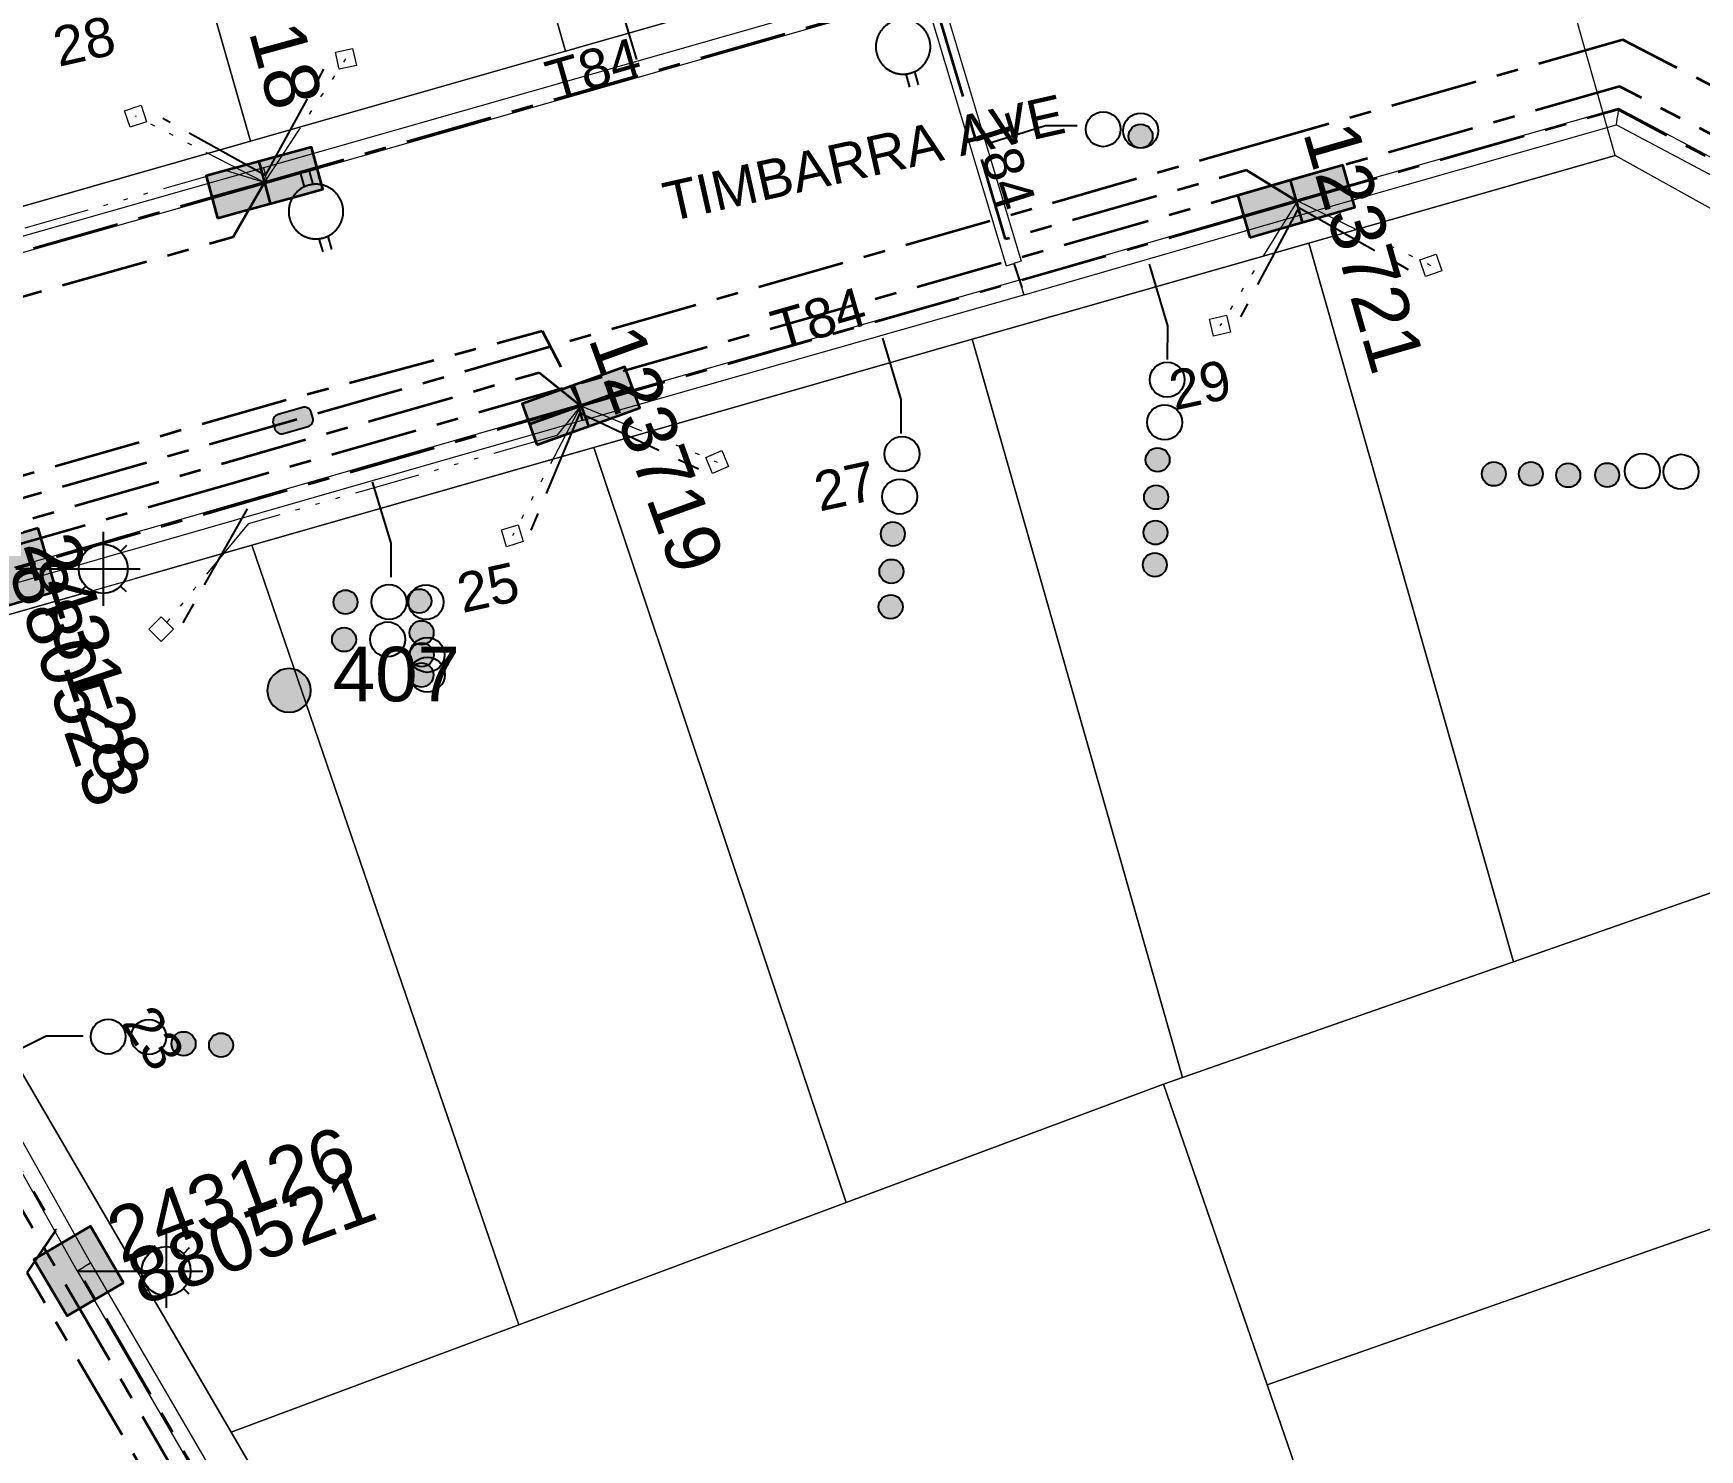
# Model space of a CAD drawing. Header units: metres. Extents: x 308278 to 310511, y 6271134 to 6272874.
# Drawn here: x 309272.9 to 309349.2, y 6272111.8 to 6272176.6 of the extents above; entities that cross this region are included whole.
import ezdxf
from ezdxf.enums import TextEntityAlignment as Align

# ---------------------------------------------------------------- set-up
doc = ezdxf.new("R2010")
doc.units = ezdxf.units.M
doc.set_wipeout_variables(frame=1)
for name, pattern in [('Cable Exist UG', [7, 4, -1, 1, -1]), ('DOT', [6.35, 0, -6.35]), ('PHANTOMX2', [6.6, 3, -0.75, 0.2, -0.75, 0.2, -0.75, 0.2, -0.75])]:
    doc.linetypes.add(name, pattern=pattern)
doc.layers.get('0').update_dxf_attribs({"color": 6})
for name, color, linetype, lineweight in [('_User Miscellaneous1', 30, 'Continuous', 13), ('_User_HV_Exist', 1, 'Continuous', 35), ('_User_LV_Exist', 5, 'Continuous', 35), ('_User_SL_Exist', 4, 'Continuous', 35), ('Cadastre Land Parcels_SP_EXT', 118, 'Continuous', 15), ('Cadastre Roads_SP_EXT', 218, 'Continuous', 15), ('Mains_HV_EXT', 13, 'Continuous', 25), ('Mains_LV_EXT', 163, 'Continuous', 25), ('Mains_LV_SL_EXT', 135, 'Continuous', 25), ('Services_SP_EXT', 42, 'PHANTOMX2', 20)]:
    doc.layers.add(name, color=color, linetype=linetype, lineweight=lineweight)
for name, color, linetype in [('Duct_SP_EXT', 30, 'Continuous'), ('Equip_HV_EXT', 7, 'Continuous'), ('Equip_LV_EXT', 7, 'Continuous'), ('Equip_SP_SL_EXT', 7, 'Continuous'), ('SupportsOH_SP_TR_HV_LV_SL_EXT', 7, 'Continuous'), ('SupportsUG_SP_LV_EXT', 7, 'Continuous'), ('SupportsUG_SP_LV_SL_EXT', 7, 'Continuous'), ('Trench_SP_EXT', 7, 'Continuous')]:
    doc.layers.add(name, color=color, linetype=linetype)
doc.styles.add('COLUMN_LABEL', font='arial.ttf', dxfattribs={"height": 2})
doc.styles.add('iecARIAL', font='arial.ttf', dxfattribs={"height": 2})
doc.styles.add('POLE_LABEL', font='arial.ttf', dxfattribs={"height": 2})
doc.styles.add('SL_LABEL', font='arial.ttf', dxfattribs={"height": 2})
doc.styles.get("Standard").update_dxf_attribs({"font": 'arial.ttf'})

# ---------------------------------------------------------------- blocks, each defined once
blk = doc.blocks.new('COLUMN_EXT')
blk.add_hatch(color=256).paths.add_polyline_path([(1.5, -1.5), (1.5, 1.5), (-1.5, 1.5), (-1.5, -1.5)])
blk.add_lwpolyline([(1.5, 1.5), (-1.5, 1.5), (-1.5, -1.5), (1.5, -1.5)], close=True)
at = {"flags": 1}
blk.add_attdef('Z', (-1.813, 2.351), '', height=0.2, rotation=180, dxfattribs=at)
at = {"flags": 9}
for tag, p in [('STREETNAME', (-1.813, 1.6)), ('SUBURB', (-1.813, 1.8)), ('NOTES', (-1.813, 2)), ('LOCATION', (-1.813, 1.4)), ('LEGEND', (-1.813, 1.2)), ('USAGE', (-1.813, 1)), ('STATE', (-1.813, 0.8)), ('COLUMN_TYPE', (-1.813, 0.4)), ('OWNED_BY', (-1.813, 0.6))]:
    blk.add_attdef(tag, text='', height=0.2, rotation=180, dxfattribs=at).set_placement(p, align=Align.MIDDLE_LEFT)
for tag, style, p in [('STRUCTURE_PLANT_NUMBER', 'POLE_LABEL', (-1.813, -0.031)), ('STREET_CODE', 'COLUMN_LABEL', (-1.813, 0.2))]:
    blk.add_attdef(tag, text='', height=0.2, rotation=180, dxfattribs=dict(at, style=style)).set_placement(p, align=Align.MIDDLE_LEFT)
at = {"style": 'COLUMN_LABEL', "width": 0.9, "flags": 8}
blk.add_attdef('ASSET_NUM', text='', height=2, rotation=270, dxfattribs=at).set_placement((2, -4), align=Align.MIDDLE_LEFT)
blk = doc.blocks.new('PILLAR_EXT')
blk.add_hatch(color=256).paths.add_polyline_path([(-2.5, 1), (-2.5, -1), (2.5, -1), (2.5, 1)])
for p, q in [((0, 1), (0, -1)), ((-2.5, 0), (2.5, 0))]:
    blk.add_line(p, q)
at = {"ltscale": 10}
blk.add_line((2.5, 0), (-2.5, 0), dxfattribs=at)
blk.add_lwpolyline([(-2.5, -1), (-1.25, -1), (1.25, -1), (2.5, -1), (2.5, 1), (-2.5, 1)], close=True)
at = {"width": 0.9, "flags": 8}
blk.add_attdef('ASSET_NUM', text='', height=2, rotation=90, dxfattribs=at).set_placement((-2, 4), align=Align.MIDDLE_LEFT)
for tag, p, flags in [('OWNED_BY', (0, -0.2), 9), ('STATE', (0, -0.4), 9), ('SUPPORT_TYPE', (0, -0.6), 9), ('USAGE', (0, -0.8), 9), ('LEGEND', (0, -1), 9), ('LOCATION', (0, -1.2), 9), ('NOTES', (0, -1.4), 9), ('PARENT', (0, -1.6), 9), ('STREETNAME', (0, -1.8), 9), ('SUBURB', (0, -2), 1)]:
    blk.add_attdef(tag, p, '', height=0.2, dxfattribs=dict(flags=flags))
blk = doc.blocks.new('DUCT_EXT')
blk.add_circle((0, 0.8), 0.8)
at = {"flags": 1}
blk.add_attdef('Z', (0, 0), '', height=0.2, dxfattribs=at)
at = {"flags": 9}
for tag, p in [('DUCT_CODE', (0, 0)), ('XSECT_TYPE', (0, -0.2)), ('STATE', (0, -0.6)), ('FB_REFERENCE', (0, -0.4)), ('NOTES', (0, -0.8))]:
    blk.add_attdef(tag, text='', height=0.2, dxfattribs=at).set_placement(p, align=Align.MIDDLE_LEFT)
blk = doc.blocks.new('*U479')
at = {"transparency": 33554687, "flags": 9}
for tag, p in [('LRATECODE', (-7.4, 0)), ('LOUTREACHVOCAB', (-7.2, 0)), ('LOUTREACH', (-7, 0)), ('LANTNUMBER', (-6.6, 0)), ('LNEW', (-6.4, 0)), ('LMASTVOCAB', (-6.2, 0)), ('LMAST', (-6, 0)), ('LLAMPVOCAB', (-5.8, 0)), ('LLAMP', (-5.6, 0)), ('LEXIST', (-5.4, 0)), ('LCHARGE3PERCENT', (-5.2, 0)), ('LCHARGE3', (-5, 0)), ('LCHARGE2PERCENT', (-4.8, 0)), ('LCHARGE2', (-4.6, 0)), ('LCHARGE1PERCENT', (-4.4, 0)), ('LCHARGE1', (-4.2, 0)), ('LCATEGORY', (-4, 0)), ('LBRACKETVOCAB', (-3.8, 0)), ('LBRACKET', (-3.6, 0)), ('LKINGHEIGHT', (-3.4, 0)), ('CREPLACE', (-3.2, 0)), ('CREMOVE', (-3, 0)), ('CNUMBER', (-2.8, 0)), ('CNEW', (-2.6, 0)), ('CEXIST', (-2.4, 0)), ('USAGE', (-2.2, 0)), ('STATE', (-2, 0)), ('OWNED_BY', (-1.8, 0)), ('ORIENTATION', (-1.6, 0)), ('OPERATING_VOLTAGE', (-1.4, 0)), ('NO_PHASES', (-1.2, 0)), ('LANTERN_TYPE', (-1, 0)), ('LANTERN_PURPOSE', (-0.8, 0)), ('CONTROL_TYPE', (-0.6, 0)), ('CONSTRUCTED_VOLTAGE', (-0.4, 0))]:
    blk.add_attdef(tag, text='', height=0.001, rotation=270, dxfattribs=at).set_placement(p, align=Align.MIDDLE_LEFT)
at = {"transparency": 33554687, "style": 'SL_LABEL', "flags": 9}
blk.add_attdef('STREET_CODE', text='', height=0.001, rotation=270, dxfattribs=at).set_placement((0.001, 0), align=Align.MIDDLE_LEFT)
at = {"transparency": 33554687, "flags": 1}
blk.add_attdef('Z', (0, 0), '', height=0.001, rotation=270, dxfattribs=at)
at = {"transparency": 33554687, "width": 0.9}
blk.add_attdef('LNUMBER', text='', height=1, dxfattribs=at).set_placement((7, -1), align=Align.MIDDLE_LEFT)
at = {"transparency": 33554687, "flags": 9}
for tag, p in [('LREMOVE', (0, -7.6)), ('LREPLACE', (0, -7.8)), ('LTYPE', (0, -8)), ('LTYPEVOCAB', (0, -8.2)), ('LEGEND', (0, -8.4)), ('SUBURB', (0, -8.6)), ('STREETNAME', (0, -8.8)), ('LOCATION', (0, -9)), ('NOTES', (0, -9.2)), ('MAINTAINED_BY', (0, -9.863))]:
    blk.add_attdef(tag, text='', height=0.001, dxfattribs=at).set_placement(p, align=Align.MIDDLE_LEFT)
blk.add_attdef('OPERATED_BY', (0, -9.607), '', height=0.001, dxfattribs=at)
at = {"linetype": 'DOT', "transparency": 33554687}
blk.add_wipeout([(5.688, 0), (5.061, -1.061), (4, -1.688), (2.939, -1.061), (2.313, 0), (2.939, 1.061), (4, 1.687), (5.061, 1.061)], dxfattribs=at)
at = {"transparency": 33554687}
for p, q in [((4, 1.687), (4, 0)), ((2.939, 1.061), (3.205, 0.795)), ((5.061, 1.061), (4.795, 0.795)), ((0, 0), (4, 0)), ((4, 0), (5.688, 0)), ((4, 0), (4, -1.688)), ((2.939, -1.061), (3.205, -0.795)), ((5.061, -1.061), (4.795, -0.795))]:
    blk.add_line(p, q, dxfattribs=at)
blk.add_circle((4, 0), 1.125, dxfattribs=at)
blk = doc.blocks.new('CCP_EXT')
at = {"flags": 9}
for tag, p in [('USAGE', (0, -1.2)), ('LEGEND', (0, -1.4)), ('LIFE_SUPPORT', (0, -1.6)), ('STATE', (0, -1.8)), ('NOTES', (0, -2))]:
    blk.add_attdef(tag, text='', height=0.2, dxfattribs=at).set_placement(p, align=Align.MIDDLE_LEFT)
at = {"transparency": 33554687}
blk.add_wipeout([(0, 0.566), (0.566, 0), (0, -0.566), (-0.566, 0)], dxfattribs=at)
blk.add_lwpolyline([(-0.566, 0), (0, 0.566), (0.566, 0), (0, -0.566), (-0.566, 0)])
at = {"flags": 1}
blk.add_attdef('Z', (0, 0), '', height=0.2, dxfattribs=at)
at = {"flags": 9}
for tag, p in [('CCP_TYPE', (0, 0)), ('OPERATING_VOLTAGE', (0, -0.6)), ('ORIENTATION', (0, -0.8)), ('CONSTRUCTED_VOLTAGE', (0, -0.2)), ('NO_PHASES', (0, -0.4)), ('OWNED_BY', (0, -1))]:
    blk.add_attdef(tag, text='', height=0.2, dxfattribs=at).set_placement(p, align=Align.MIDDLE_LEFT)
blk = doc.blocks.new('POLE_EXT')
blk.add_hatch(color=256).paths.add_polyline_path([(-1, 0, 1), (1, 0, 1)])
blk.add_lwpolyline([(-1, 0, 1), (1, 0, 1)], format="xyb", close=True)
at = {"flags": 8}
blk.add_attdef('pNumber', text='', height=2, dxfattribs=at).set_placement((2.5, 2.5), align=Align.MIDDLE_CENTER)
at = {"style": 'POLE_LABEL', "flags": 9}
for tag, p in [('STRUCTURE_PLANT_NUMBER', (1.355, 0.028)), ('STREET_CODE', (1.355, -0.2))]:
    blk.add_attdef(tag, text='', height=0.2, dxfattribs=at).set_placement(p, align=Align.MIDDLE_LEFT)
at = {"flags": 9}
for tag, p in [('OWNED_BY', (1.355, -0.4)), ('SPECIAL_USE', (1.355, -0.8)), ('PARENT', (1.355, -0.6)), ('cLV', (1.355, -1.4)), ('STATE', (1.355, -1)), ('hDepth', (1.355, -1.6)), ('USAGE', (1.355, -1.2)), ('cHV', (1.355, -2)), ('hDia', (1.355, -1.8)), ('LBRACKET', (1.355, -2.2)), ('LExisting', (1.355, -2.4)), ('LANTNUMBER', (1.355, -2.6)), ('LOther', (1.355, -2.8)), ('LRemove', (1.355, -3)), ('cLinedev', (1.355, -3.4)), ('pExisting', (1.355, -3.8)), ('LEGEND', (1.355, -3.2)), ('LOCATION', (1.355, -3.6)), ('pFooting', (1.355, -4.4)), ('pNew', (1.355, -4.6)), ('PFNUMBER', (1.355, -4)), ('NEWPFNUMBER', (1.355, -4.2)), ('pRelocate', (1.355, -5)), ('pRemove', (1.355, -5.2)), ('pReplace', (1.355, -5.4)), ('cspan', (1.355, -6)), ('STREETNAME', (1.355, -6.2)), ('pStay', (1.355, -5.6)), ('pType', (1.355, -5.8)), ('SUBURB', (1.355, -6.4)), ('NOTES', (1.355, -6.6)), ('MAINTAINED_BY', (1.355, -6.814)), ('OPERATED_BY', (1.355, -7.014))]:
    blk.add_attdef(tag, text='', height=0.2, dxfattribs=at).set_placement(p, align=Align.MIDDLE_LEFT)
at = {"flags": 1}
blk.add_attdef('Z', (1.355, -7.328), '', height=0.2, dxfattribs=at)
blk = doc.blocks.new('HV_STJ_EXT')
h = blk.add_hatch(color=256)
edge = h.paths.add_edge_path()
edge.add_ellipse((-0.586, 0.131), major_axis=(0.226, 0.226), ratio=1, start_angle=44.99996, end_angle=135)
edge.add_line((-0.906, 0.131), (-0.906, -0.131))
edge.add_ellipse((-0.586, -0.131), major_axis=(0.226, 0.226), ratio=1, start_angle=134.99996, end_angle=225)
edge.add_line((-0.586, -0.451), (0.586, -0.451))
edge.add_ellipse((0.586, -0.131), major_axis=(-0.226, 0.226), ratio=1, start_angle=134.99996, end_angle=225)
edge.add_line((0.906, -0.131), (0.906, 0.131))
edge.add_ellipse((0.586, 0.131), major_axis=(-0.226, 0.226), ratio=1, start_angle=224.99996, end_angle=315)
edge.add_line((0.586, 0.451), (-0.586, 0.451))
blk.add_lwpolyline([(-0.906, 0.131), (-0.906, -0.131, 0.414214), (-0.586, -0.451), (0.586, -0.451, 0.414214), (0.906, -0.131), (0.906, 0.131, 0.414214), (0.586, 0.451), (-0.586, 0.451, 0.414214)], format="xyb", close=True)
for tag, flags, p in [('ORIENTATION', 9, (1.5, 0)), ('Z', 1, (1.5, -0.8)), ('USAGE', 9, (1.5, -0.2)), ('LEGEND', 9, (1.5, -0.4)), ('NOTES', 9, (1.5, -0.6))]:
    blk.add_attdef(tag, text='', height=0.2, dxfattribs=dict(flags=flags)).set_placement(p, align=Align.MIDDLE_LEFT)
blk = doc.blocks.new('LV_UG_LINKS_OPEN_EXT')
at = {"layer": 'Equip_LV_EXT'}
for tag, height, flags, p in [('CONSTRUCTED_VOLTAGE', 0.167, 9, (3.167, -1.833)), ('NO_PHASES', 0.167, 9, (3.167, -2)), ('OPERATING_VOLTAGE', 0.2, 9, (3, -2.6)), ('ORIENTATION', 0.2, 9, (3, -2.8)), ('STATE', 0.2, 9, (3, -3)), ('SWITCH_TYPE', 0.2, 9, (3, -3.2)), ('OWNED_BY', 0.2, 9, (3, -3.8)), ('USAGE', 0.2, 9, (3, -3.4)), ('NOTES', 0.2, 9, (3, -3.6)), ('TYPE', 0.2, 9, (3, -4.6)), ('OPERATED_BY', 0.2, 9, (3, -4)), ('MAINTAINED_BY', 0.2, 9, (3, -4.2)), ('NUMBER_OF_PHASES', 0.2, 9, (3, -4.4)), ('Z', 0.2, 1, (3, -4.8))]:
    blk.add_attdef(tag, text='', height=height, dxfattribs=dict(at, flags=flags)).set_placement(p, align=Align.MIDDLE_LEFT)
at = {"transparency": 33554687}
blk.add_wipeout([(4, 1.25), (3.969, 1.25), (3.939, 1.248), (3.908, 1.247), (3.877, 1.244), (3.847, 1.241), (3.817, 1.236), (3.786, 1.232), (3.756, 1.226), (3.726, 1.22), (3.696, 1.213), (3.667, 1.205), (3.637, 1.196), (3.608, 1.187), (3.579, 1.177), (3.55, 1.166), (3.522, 1.155), (3.493, 1.143), (3.466, 1.13), (3.438, 1.117), (3.411, 1.102), (3.384, 1.088), (3.357, 1.072), (3.331, 1.056), (3.306, 1.039), (3.28, 1.022), (3.255, 1.004), (3.231, 0.985), (3.207, 0.966), (3.184, 0.947), (3.161, 0.926), (3.138, 0.905), (3.116, 0.884), (3.095, 0.862), (3.074, 0.839), (3.053, 0.816), (3.034, 0.793), (3.015, 0.769), (2.996, 0.745), (2.978, 0.72), (2.961, 0.694), (2.944, 0.669), (2.928, 0.643), (2.912, 0.616), (2.898, 0.589), (2.883, 0.562), (2.87, 0.534), (2.857, 0.507), (2.845, 0.478), (2.834, 0.45), (2.823, 0.421), (2.813, 0.392), (2.804, 0.363), (2.795, 0.333), (2.787, 0.304), (2.78, 0.274), (2.774, 0.244), (2.768, 0.214), (2.764, 0.183), (2.759, 0.153), (2.756, 0.123), (2.753, 0.092), (2.752, 0.061), (2.75, 0.031), (2.75, 0), (2.75, -0.031), (2.752, -0.061), (2.753, -0.092), (2.756, -0.123), (2.759, -0.153), (2.764, -0.183), (2.768, -0.214), (2.774, -0.244), (2.78, -0.274), (2.787, -0.304), (2.795, -0.333), (2.804, -0.363), (2.813, -0.392), (2.823, -0.421), (2.834, -0.45), (2.845, -0.478), (2.857, -0.507), (2.87, -0.534), (2.883, -0.562), (2.898, -0.589), (2.912, -0.616), (2.928, -0.643), (2.944, -0.669), (2.961, -0.694), (2.978, -0.72), (2.996, -0.745), (3.015, -0.769), (3.034, -0.793), (3.053, -0.816), (3.074, -0.839), (3.095, -0.862), (3.116, -0.884), (3.138, -0.905), (3.161, -0.926), (3.184, -0.947), (3.207, -0.966), (3.231, -0.985), (3.255, -1.004), (3.28, -1.022), (3.306, -1.039), (3.331, -1.056), (3.357, -1.072), (3.384, -1.088), (3.411, -1.102), (3.438, -1.117), (3.466, -1.13), (3.493, -1.143), (3.522, -1.155), (3.55, -1.166), (3.579, -1.177), (3.608, -1.187), (3.637, -1.196), (3.667, -1.205), (3.696, -1.213), (3.726, -1.22), (3.756, -1.226), (3.786, -1.232), (3.817, -1.236), (3.847, -1.241), (3.877, -1.244), (3.908, -1.247), (3.939, -1.248), (3.969, -1.25), (4, -1.25), (4.031, -1.25), (4.061, -1.248), (4.092, -1.247), (4.123, -1.244), (4.153, -1.241), (4.183, -1.236), (4.214, -1.232), (4.244, -1.226), (4.274, -1.22), (4.304, -1.213), (4.333, -1.205), (4.363, -1.196), (4.392, -1.187), (4.421, -1.177), (4.45, -1.166), (4.478, -1.155), (4.507, -1.143), (4.534, -1.13), (4.562, -1.117), (4.589, -1.102), (4.616, -1.088), (4.643, -1.072), (4.669, -1.056), (4.694, -1.039), (4.72, -1.022), (4.745, -1.004), (4.769, -0.985), (4.793, -0.966), (4.816, -0.947), (4.839, -0.926), (4.862, -0.905), (4.884, -0.884), (4.905, -0.862), (4.926, -0.839), (4.947, -0.816), (4.966, -0.793), (4.985, -0.769), (5.004, -0.745), (5.022, -0.72), (5.039, -0.694), (5.056, -0.669), (5.072, -0.643), (5.088, -0.616), (5.102, -0.589), (5.117, -0.562), (5.13, -0.534), (5.143, -0.507), (5.155, -0.478), (5.166, -0.45), (5.177, -0.421), (5.187, -0.392), (5.196, -0.363), (5.205, -0.333), (5.213, -0.304), (5.22, -0.274), (5.226, -0.244), (5.232, -0.214), (5.236, -0.183), (5.241, -0.153), (5.244, -0.123), (5.247, -0.092), (5.248, -0.061), (5.25, -0.031), (5.25, 0), (5.25, 0.031), (5.248, 0.061), (5.247, 0.092), (5.244, 0.123), (5.241, 0.153), (5.236, 0.183), (5.232, 0.214), (5.226, 0.244), (5.22, 0.274), (5.213, 0.304), (5.205, 0.333), (5.196, 0.363), (5.187, 0.392), (5.177, 0.421), (5.166, 0.45), (5.155, 0.478), (5.143, 0.507), (5.13, 0.534), (5.117, 0.562), (5.102, 0.589), (5.088, 0.616), (5.072, 0.643), (5.056, 0.669), (5.039, 0.694), (5.022, 0.72), (5.004, 0.745), (4.985, 0.769), (4.966, 0.793), (4.947, 0.816), (4.926, 0.839), (4.905, 0.862), (4.884, 0.884), (4.862, 0.905), (4.839, 0.926), (4.816, 0.947), (4.793, 0.966), (4.769, 0.985), (4.745, 1.004), (4.72, 1.022), (4.694, 1.039), (4.669, 1.056), (4.643, 1.072), (4.616, 1.088), (4.589, 1.102), (4.562, 1.117), (4.534, 1.13), (4.507, 1.143), (4.478, 1.155), (4.45, 1.166), (4.421, 1.177), (4.392, 1.187), (4.363, 1.196), (4.333, 1.205), (4.304, 1.213), (4.274, 1.22), (4.244, 1.226), (4.214, 1.232), (4.183, 1.236), (4.153, 1.241), (4.123, 1.244), (4.092, 1.247), (4.061, 1.248), (4.031, 1.25)], dxfattribs=at).dxf.layer = 'Equip_LV_EXT'
at = {"layer": 'Equip_LV_EXT'}
for p, q in [((3.792, 1.863), (3.792, 1.232)), ((4.208, 1.863), (4.208, 1.232)), ((3.792, -1.232), (3.792, -1.863)), ((4.208, -1.232), (4.208, -1.863))]:
    blk.add_line(p, q, dxfattribs=at)
at = {"layer": 'Equip_LV_EXT', "flags": 128}
blk.add_lwpolyline([(4, 1.25), (3.969, 1.25), (3.939, 1.248), (3.908, 1.247), (3.877, 1.244), (3.847, 1.241), (3.817, 1.236), (3.786, 1.232), (3.756, 1.226), (3.726, 1.22), (3.696, 1.213), (3.667, 1.205), (3.637, 1.196), (3.608, 1.187), (3.579, 1.177), (3.55, 1.166), (3.522, 1.155), (3.493, 1.143), (3.466, 1.13), (3.438, 1.117), (3.411, 1.102), (3.384, 1.088), (3.357, 1.072), (3.331, 1.056), (3.306, 1.039), (3.28, 1.022), (3.255, 1.004), (3.231, 0.985), (3.207, 0.966), (3.184, 0.947), (3.161, 0.926), (3.138, 0.905), (3.116, 0.884), (3.095, 0.862), (3.074, 0.839), (3.053, 0.816), (3.034, 0.793), (3.015, 0.769), (2.996, 0.745), (2.978, 0.72), (2.961, 0.694), (2.944, 0.669), (2.928, 0.643), (2.912, 0.616), (2.898, 0.589), (2.883, 0.562), (2.87, 0.534), (2.857, 0.507), (2.845, 0.478), (2.834, 0.45), (2.823, 0.421), (2.813, 0.392), (2.804, 0.363), (2.795, 0.333), (2.787, 0.304), (2.78, 0.274), (2.774, 0.244), (2.768, 0.214), (2.764, 0.183), (2.759, 0.153), (2.756, 0.123), (2.753, 0.092), (2.752, 0.061), (2.75, 0.031), (2.75, 0), (2.75, -0.031), (2.752, -0.061), (2.753, -0.092), (2.756, -0.123), (2.759, -0.153), (2.764, -0.183), (2.768, -0.214), (2.774, -0.244), (2.78, -0.274), (2.787, -0.304), (2.795, -0.333), (2.804, -0.363), (2.813, -0.392), (2.823, -0.421), (2.834, -0.45), (2.845, -0.478), (2.857, -0.507), (2.87, -0.534), (2.883, -0.562), (2.898, -0.589), (2.912, -0.616), (2.928, -0.643), (2.944, -0.669), (2.961, -0.694), (2.978, -0.72), (2.996, -0.745), (3.015, -0.769), (3.034, -0.793), (3.053, -0.816), (3.074, -0.839), (3.095, -0.862), (3.116, -0.884), (3.138, -0.905), (3.161, -0.926), (3.184, -0.947), (3.207, -0.966), (3.231, -0.985), (3.255, -1.004), (3.28, -1.022), (3.306, -1.039), (3.331, -1.056), (3.357, -1.072), (3.384, -1.088), (3.411, -1.102), (3.438, -1.117), (3.466, -1.13), (3.493, -1.143), (3.522, -1.155), (3.55, -1.166), (3.579, -1.177), (3.608, -1.187), (3.637, -1.196), (3.667, -1.205), (3.696, -1.213), (3.726, -1.22), (3.756, -1.226), (3.786, -1.232), (3.817, -1.236), (3.847, -1.241), (3.877, -1.244), (3.908, -1.247), (3.939, -1.248), (3.969, -1.25), (4, -1.25), (4.031, -1.25), (4.061, -1.248), (4.092, -1.247), (4.123, -1.244), (4.153, -1.241), (4.183, -1.236), (4.214, -1.232), (4.244, -1.226), (4.274, -1.22), (4.304, -1.213), (4.333, -1.205), (4.363, -1.196), (4.392, -1.187), (4.421, -1.177), (4.45, -1.166), (4.478, -1.155), (4.507, -1.143), (4.534, -1.13), (4.562, -1.117), (4.589, -1.102), (4.616, -1.088), (4.643, -1.072), (4.669, -1.056), (4.694, -1.039), (4.72, -1.022), (4.745, -1.004), (4.769, -0.985), (4.793, -0.966), (4.816, -0.947), (4.839, -0.926), (4.862, -0.905), (4.884, -0.884), (4.905, -0.862), (4.926, -0.839), (4.947, -0.816), (4.966, -0.793), (4.985, -0.769), (5.004, -0.745), (5.022, -0.72), (5.039, -0.694), (5.056, -0.669), (5.072, -0.643), (5.088, -0.616), (5.102, -0.589), (5.117, -0.562), (5.13, -0.534), (5.143, -0.507), (5.155, -0.478), (5.166, -0.45), (5.177, -0.421), (5.187, -0.392), (5.196, -0.363), (5.205, -0.333), (5.213, -0.304), (5.22, -0.274), (5.226, -0.244), (5.232, -0.214), (5.236, -0.183), (5.241, -0.153), (5.244, -0.123), (5.247, -0.092), (5.248, -0.061), (5.25, -0.031), (5.25, 0), (5.25, 0.031), (5.248, 0.061), (5.247, 0.092), (5.244, 0.123), (5.241, 0.153), (5.236, 0.183), (5.232, 0.214), (5.226, 0.244), (5.22, 0.274), (5.213, 0.304), (5.205, 0.333), (5.196, 0.363), (5.187, 0.392), (5.177, 0.421), (5.166, 0.45), (5.155, 0.478), (5.143, 0.507), (5.13, 0.534), (5.117, 0.562), (5.102, 0.589), (5.088, 0.616), (5.072, 0.643), (5.056, 0.669), (5.039, 0.694), (5.022, 0.72), (5.004, 0.745), (4.985, 0.769), (4.966, 0.793), (4.947, 0.816), (4.926, 0.839), (4.905, 0.862), (4.884, 0.884), (4.862, 0.905), (4.839, 0.926), (4.816, 0.947), (4.793, 0.966), (4.769, 0.985), (4.745, 1.004), (4.72, 1.022), (4.694, 1.039), (4.669, 1.056), (4.643, 1.072), (4.616, 1.088), (4.589, 1.102), (4.562, 1.117), (4.534, 1.13), (4.507, 1.143), (4.478, 1.155), (4.45, 1.166), (4.421, 1.177), (4.392, 1.187), (4.363, 1.196), (4.333, 1.205), (4.304, 1.213), (4.274, 1.22), (4.244, 1.226), (4.214, 1.232), (4.183, 1.236), (4.153, 1.241), (4.123, 1.244), (4.092, 1.247), (4.061, 1.248), (4.031, 1.25)], close=True, dxfattribs=at)
at = {"layer": 'Equip_LV_EXT', "flags": 9}
blk.add_attdef('ACTUAL_STATUS', text='', height=0.167, dxfattribs=at).set_placement((3.167, -1.667), align=Align.MIDDLE_LEFT)
blk = doc.blocks.new('CABLE_LARGE_EXT')
h = blk.add_hatch(color=256)
edge = h.paths.add_edge_path()
edge.add_arc((0, 0.55), 0.55, 0, 360)
blk.add_circle((0, 0.55), 0.55)
at = {"flags": 1}
blk.add_attdef('Z', (0, 0), '', height=0.2, dxfattribs=at)
at = {"flags": 9}
for tag, p in [('COND_CODE', (0, 0)), ('XSECT_SIZE', (0, -0.6)), ('STATE', (0, -0.4)), ('FB_REFERENCE', (0, -0.2)), ('NOTES', (0, -0.8))]:
    blk.add_attdef(tag, text='', height=0.2, dxfattribs=at).set_placement(p, align=Align.MIDDLE_LEFT)

msp = doc.modelspace()

# ---------------------------------------------------------------- linework, layer by layer
at = {"layer": '_User Miscellaneous1'}
for p, q in [((309330.701, 6272168.986), (309345.44, 6272173.189)), ((309345.358, 6272172.417), (309345.399, 6272172.803)), ((309345.44, 6272173.189), (309345.399, 6272172.803)), ((309345.44, 6272173.189), (309351.94, 6272169.732)), ((309330.899, 6272168.293), (309345.358, 6272172.417)), ((309345.358, 6272172.417), (309351.332, 6272169.24)), ((309283.391, 6272170.447), (309268.727, 6272166.275)), ((309283.391, 6272170.447), (309283.489, 6272170.101)), ((309283.391, 6272170.447), (309283.489, 6272170.101)), ((309283.588, 6272169.755), (309268.924, 6272165.583)), ((309283.588, 6272169.755), (309283.489, 6272170.101)), ((309283.588, 6272169.755), (309283.489, 6272170.101)), ((309318.022, 6272165.326), (309330.7, 6272168.985)), ((309330.7, 6272168.985), (309330.8, 6272168.64)), ((309330.701, 6272168.986), (309330.8, 6272168.64)), ((309318.222, 6272164.634), (309330.9, 6272168.294)), ((309330.899, 6272168.293), (309330.8, 6272168.64)), ((309330.9, 6272168.294), (309330.8, 6272168.64)), ((309317.409, 6272165.967), (309317.754, 6272166.071)), ((309318.098, 6272166.175), (309317.754, 6272166.071)), ((309297.79, 6272159.582), (309318.023, 6272165.326)), ((309318.022, 6272165.326), (309318.122, 6272164.98)), ((309318.023, 6272165.326), (309318.122, 6272164.98)), ((309297.986, 6272158.89), (309318.22, 6272164.634)), ((309318.22, 6272164.634), (309318.122, 6272164.98)), ((309318.222, 6272164.634), (309318.122, 6272164.98)), ((309297.79, 6272159.582), (309297.888, 6272159.236)), ((309297.83, 6272159.594), (309297.93, 6272159.248)), ((309297.986, 6272158.89), (309297.888, 6272159.236)), ((309298.029, 6272158.902), (309297.93, 6272159.248))]:
    msp.add_line(p, q, dxfattribs=at)
at = {"layer": '_User_LV_Exist', "linetype": 'Cable Exist UG', "flags": 128}
msp.add_lwpolyline([(309283.444, 6272169.776), (309282.001, 6272167.273), (309282.001, 6272167.273), (309269.427, 6272163.709), (309256.37, 6272160.025), (309248.156, 6272163.395), (309247.428, 6272164.734), (309246.613, 6272166.731), (309232.993, 6272160.847)], dxfattribs=at)
at = {"layer": '_User_SL_Exist', "linetype": 'Cable Exist UG', "flags": 128}
msp.add_lwpolyline([(309283.444, 6272169.776), (309268.905, 6272165.637), (309268.905, 6272165.637), (309256.463, 6272162.096), (309249.569, 6272165.027), (309249.192, 6272165.734)], dxfattribs=at)
at = {"layer": 'Cadastre Land Parcels_SP_EXT', "linetype": 'Continuous'}
for points in [[(309313.57, 6272180.466), (309304.231, 6272213.159), (309287.884, 6272208.49), (309297.223, 6272175.797), (309313.57, 6272180.466)], [(309297.223, 6272175.797), (309287.884, 6272208.49), (309273.461, 6272204.371), (309282.8, 6272171.676), (309297.223, 6272175.797)], [(309282.8, 6272171.676), (309273.461, 6272204.371), (309259.037, 6272200.25), (309268.375, 6272167.556), (309282.8, 6272171.676)], [(309358.19, 6272140.233), (309350.23, 6272168.265), (309345.292, 6272171.013), (309331.258, 6272167.005), (309340.629, 6272134.095), (309358.19, 6272140.233)], [(309340.629, 6272134.095), (309331.258, 6272167.005), (309315.843, 6272162.6), (309325.485, 6272128.803), (309340.629, 6272134.095)], [(309324.607, 6272128.496), (309325.485, 6272128.803), (309315.843, 6272162.6), (309298.528, 6272157.655), (309310.075, 6272123.077), (309324.607, 6272128.496)], [(309310.075, 6272123.077), (309298.528, 6272157.655), (309282.869, 6272153.181), (309295.092, 6272117.488), (309310.075, 6272123.077)], [(309295.092, 6272117.488), (309282.869, 6272153.181), (309265.606, 6272148.251), (309263.774, 6272143.695), (309281.91, 6272112.573), (309295.092, 6272117.488)], [(309362.215, 6272126.279), (309361.853, 6272127.456), (309361.498, 6272128.636), (309361.151, 6272129.818), (309360.811, 6272131.001), (309358.19, 6272140.233), (309340.629, 6272134.095), (309325.485, 6272128.803), (309324.607, 6272128.496), (309329.354, 6272114.737), (309362.215, 6272126.279)], [(309340.215, 6272083.253), (309339.61, 6272085.004), (309334.735, 6272099.138), (309329.354, 6272114.737), (309324.607, 6272128.496), (309310.075, 6272123.077), (309295.092, 6272117.488), (309281.91, 6272112.573), (309306.385, 6272070.573), (309308.153, 6272066.257), (309340.215, 6272083.253)], [(309367.679, 6272110.709), (309365.673, 6272116.12), (309365.262, 6272117.24), (309364.858, 6272118.361), (309364.46, 6272119.486), (309364.069, 6272120.612), (309363.685, 6272121.741), (309363.307, 6272122.872), (309362.936, 6272124.006), (309362.572, 6272125.141), (309362.215, 6272126.279), (309329.354, 6272114.737), (309334.735, 6272099.138), (309367.679, 6272110.709)]]:
    msp.add_lwpolyline(points, close=True, dxfattribs=at)
at = {"layer": 'Duct_SP_EXT'}
for points in [[(309299.658, 6272180.048), (309299.657, 6272178.178), (309300.478, 6272175.41)], [(309320.656, 6272172.374), (309319.206, 6272172.373), (309316.563, 6272171.547)], [(309324.795, 6272161.67), (309324.8, 6272163.221), (309323.96, 6272166.037)], [(309312.603, 6272158.291), (309312.602, 6272159.841), (309311.756, 6272162.655)], [(309289.246, 6272151.714), (309289.245, 6272153.263), (309288.394, 6272156.076)], [(309275.143, 6272130.695), (309273.444, 6272130.695), (309270.592, 6272129.275)]]:
    msp.add_lwpolyline(points, dxfattribs=at)
at = {"layer": 'Mains_LV_SL_EXT', "linetype": 'Cable Exist UG'}
msp.add_lwpolyline([(309283.444, 6272169.776), (309268.905, 6272165.637), (309268.905, 6272165.637), (309256.463, 6272162.096), (309249.569, 6272165.027), (309249.192, 6272165.734)], dxfattribs=at)
at = {"layer": 'Services_SP_EXT'}
msp.add_lwpolyline([(309283.444, 6272169.776), (309281.697, 6272170.316), (309281.697, 6272170.316), (309268.484, 6272166.549), (309262.765, 6272168.575)], dxfattribs=at)
at = {"layer": 'Trench_SP_EXT', "linetype": 'Cable Exist UG'}
for points in [[(309283.489, 6272170.101), (309278.791, 6272172.707)], [(309317.754, 6272166.071), (309318.122, 6272164.98)]]:
    msp.add_lwpolyline(points, dxfattribs=at)

# ---------------------------------------------------------------- block references
at = {"layer": 'Duct_SP_EXT'}
for name, p in [('DUCT_EXT', (309321.846, 6272171.42)), ('DUCT_EXT', (309323.561, 6272171.352)), ('CABLE_LARGE_EXT', (309323.561, 6272171.352)), ('DUCT_EXT', (309324.776, 6272159.949)), ('DUCT_EXT', (309312.635, 6272156.548)), ('CABLE_LARGE_EXT', (309339.735, 6272155.887)), ('CABLE_LARGE_EXT', (309341.43, 6272155.89)), ('CABLE_LARGE_EXT', (309343.143, 6272155.825)), ('CABLE_LARGE_EXT', (309344.924, 6272155.837)), ('DUCT_EXT', (309346.534, 6272155.768)), ('DUCT_EXT', (309348.301, 6272155.735)), ('CABLE_LARGE_EXT', (309290.533, 6272150.069)), ('DUCT_EXT', (309276.286, 6272129.88)), ('DUCT_EXT', (309278.143, 6272129.863)), ('CABLE_LARGE_EXT', (309279.739, 6272129.801)), ('CABLE_LARGE_EXT', (309281.452, 6272129.739))]:
    msp.add_blockref(name, p, dxfattribs=at)
at = {"layer": 'Duct_SP_EXT', "rotation": 269.9999999999998}
for name, p in [('DUCT_EXT', (309323.859, 6272158.8)), ('CABLE_LARGE_EXT', (309323.79, 6272157.085)), ('DUCT_EXT', (309311.725, 6272155.402)), ('CABLE_LARGE_EXT', (309323.718, 6272155.369)), ('CABLE_LARGE_EXT', (309311.663, 6272153.688)), ('CABLE_LARGE_EXT', (309323.69, 6272153.752)), ('CABLE_LARGE_EXT', (309323.661, 6272152.278)), ('CABLE_LARGE_EXT', (309311.598, 6272151.976)), ('DUCT_EXT', (309288.342, 6272150.57)), ('DUCT_EXT', (309290.042, 6272150.568)), ('CABLE_LARGE_EXT', (309286.605, 6272150.57)), ('CABLE_LARGE_EXT', (309311.565, 6272150.355)), ('CABLE_LARGE_EXT', (309286.535, 6272148.853)), ('DUCT_EXT', (309288.279, 6272148.86)), ('CABLE_LARGE_EXT', (309290.088, 6272149.169)), ('CABLE_LARGE_EXT', (309290.091, 6272148.154)), ('DUCT_EXT', (309290.091, 6272148.154)), ('CABLE_LARGE_EXT', (309290.08, 6272147.233)), ('DUCT_EXT', (309290.097, 6272147.249))]:
    msp.add_blockref(name, p, dxfattribs=at)
at = {"layer": 'Equip_HV_EXT', "rotation": 16.07767053684892}
msp.add_blockref('HV_STJ_EXT', (309284.75, 6272158.883), dxfattribs=at)
at = {"layer": 'SupportsOH_SP_TR_HV_LV_SL_EXT'}
ref = msp.add_blockref('POLE_EXT', (309284.568, 6272146.525), dxfattribs=at)
ref.add_attrib('ASSET_NUM', '407', dxfattribs={"layer": '0', "height": 2.5, "style": 'POLE_LABEL'}).set_placement((309286.568, 6272147.275), align=Align.MIDDLE_LEFT)
at = {"layer": 'SupportsUG_SP_LV_EXT'}
ref = msp.add_blockref('PILLAR_EXT', (309283.444, 6272169.776), dxfattribs=dict(at, rotation=15.33394255142235))
ref.add_attrib('ASSET_NUM', '123718', dxfattribs={"layer": '0', "height": 2.5, "rotation": 285.33394, "style": 'iecARIAL'}).set_placement((309284.944, 6272173.276), align=Align.MIDDLE_RIGHT)
ref = msp.add_blockref('PILLAR_EXT', (309330.686, 6272168.919), dxfattribs=dict(at, rotation=16.05406934654919))
ref.add_attrib('ASSET_NUM', '123721', dxfattribs={"layer": '0', "height": 2.5, "rotation": 286.05407, "style": 'iecARIAL'}).set_placement((309332.186, 6272172.419), align=Align.MIDDLE_LEFT)
ref = msp.add_blockref('PILLAR_EXT', (309297.933, 6272159.559), dxfattribs=dict(at, rotation=19.82655147504623))
ref.add_attrib('ASSET_NUM', '123719', dxfattribs={"layer": '0', "height": 2.5, "rotation": 289.82655, "style": 'iecARIAL'}).set_placement((309299.433, 6272163.059), align=Align.MIDDLE_LEFT)
at = {"layer": 'SupportsUG_SP_LV_SL_EXT'}
ref = msp.add_blockref('COLUMN_EXT', (309272.06, 6272152.094), dxfattribs=dict(at, rotation=16.05420982922805))
ref.add_attrib('ASSET_NUM', '880523', dxfattribs={"layer": '0', "height": 2.5, "rotation": 289.00099, "style": 'COLUMN_LABEL'}).set_placement((309274.06, 6272152.844), align=Align.TOP_LEFT)
ref = msp.add_blockref('COLUMN_EXT', (309274.937, 6272119.941), dxfattribs=dict(at, rotation=300.3501075046365))
ref.add_attrib('ASSET_NUM', '880521', dxfattribs={"layer": '0', "height": 2.5, "rotation": 20.25352, "style": 'COLUMN_LABEL'}).set_placement((309276.937, 6272120.691), align=Align.TOP_LEFT)

# ---------------------------------------------------------------- texts
at = {"layer": 'Cadastre Land Parcels_SP_EXT'}
for s, rotation, p in [('28', 12.66787, (309274.017, 6272175.073)), ('29', 12.41745, (309325.107, 6272159.34)), ('27', 12.16653, (309308.856, 6272154.713)), ('25', 12.52881, (309292.505, 6272150.065)), ('23', 303.61854, (309276.839, 6272131.286))]:
    msp.add_text(s, height=1.8, rotation=rotation, dxfattribs=at).set_placement(p)
at = {"layer": 'Cadastre Roads_SP_EXT'}
msp.add_text('TIMBARRA AVE', height=1.8, rotation=12.66787, dxfattribs=at).set_placement((309301.95, 6272167.974))
at = {"layer": 'Mains_LV_EXT'}
for rotation, p in [(15.94541, (309296.655, 6272173.535)), (287.31694, (309315.793, 6272172.498)), (16.05421, (309306.976, 6272162.103))]:
    msp.add_text('T84', height=1.8, rotation=rotation, dxfattribs=at).set_placement(p)

# ---------------------------------------------------------------- next in the draw order: block references
at = {"layer": 'Equip_SP_SL_EXT'}
ref = msp.add_blockref('*U479', (309272.06, 6272152.094), dxfattribs=at)
ref.add_attrib('ASSET_NUM', '243128', dxfattribs={"layer": '0', "height": 2.5, "rotation": 288.02467, "style": 'iecARIAL'}).set_placement((309273.56, 6272153.594), align=Align.MIDDLE_LEFT)
ref = msp.add_blockref('*U479', (309274.937, 6272119.941), dxfattribs=at)
ref.add_attrib('ASSET_NUM', '243126', dxfattribs={"layer": '0', "height": 2.5, "rotation": 20.25352, "style": 'iecARIAL'}).set_placement((309276.437, 6272121.441), align=Align.MIDDLE_LEFT)
at = {"layer": 'Services_SP_EXT'}
for p, rotation in [((309287.174, 6272175.442), 237.3339427072649), ((309277.54, 6272172.814), 333.3339424136478), ((309336.851, 6272165.986), 154.0323782669529), ((309327.192, 6272163.223), 58.0323784407471), ((309304.171, 6272156.984), 157.8521423220212), ((309294.793, 6272153.606), 61.85214288786224)]:
    msp.add_blockref('CCP_EXT', p, dxfattribs=dict(at, rotation=rotation))

# ---------------------------------------------------------------- next in the draw order: linework, layer by layer
at = {"layer": '_User Miscellaneous1'}
for p, q in [((309297.83, 6272159.594), (309271.978, 6272152.16)), ((309298.029, 6272158.902), (309272.177, 6272151.468)), ((309274.87, 6272119.957), (309266.544, 6272134.73)), ((309275.497, 6272120.311), (309267.168, 6272135.09)), ((309274.87, 6272119.957), (309275.184, 6272120.134)), ((309274.873, 6272119.953), (309275.184, 6272120.134)), ((309275.495, 6272120.315), (309275.184, 6272120.134)), ((309275.497, 6272120.311), (309275.184, 6272120.134)), ((309292.876, 6272090.485), (309275.495, 6272120.315)), ((309292.254, 6272090.122), (309274.873, 6272119.953))]:
    msp.add_line(p, q, dxfattribs=at)
at = {"layer": '_User_LV_Exist', "linetype": 'Cable Exist UG', "flags": 128}
for points in [[(309360.181, 6272140.637), (309351.884, 6272169.699), (309345.42, 6272173.12), (309330.716, 6272168.928)], [(309297.933, 6272159.559), (309330.716, 6272168.928)]]:
    msp.add_lwpolyline(points, dxfattribs=at)
at = {"layer": '_User_SL_Exist', "linetype": 'Cable Exist UG', "flags": 128}
for points in [[(309297.933, 6272159.559), (309272.06, 6272152.094)], [(309292.331, 6272090.106), (309274.937, 6272119.941)]]:
    msp.add_lwpolyline(points, dxfattribs=at)
at = {"layer": 'Cadastre Roads_SP_EXT', "linetype": 'Continuous'}
msp.add_lwpolyline([(309306.385, 6272070.573), (309281.91, 6272112.573), (309263.774, 6272143.695)], dxfattribs=at)
at = {"layer": 'Mains_LV_SL_EXT', "linetype": 'Cable Exist UG'}
for points in [[(309297.933, 6272159.559), (309272.06, 6272152.094)], [(309292.331, 6272090.106), (309274.937, 6272119.941)]]:
    msp.add_lwpolyline(points, dxfattribs=at)
at = {"layer": 'Services_SP_EXT'}
for points in [[(309283.444, 6272169.776), (309277.54, 6272172.814)], [(309330.745, 6272168.936), (309327.192, 6272163.223)], [(309330.745, 6272168.936), (309336.851, 6272165.986)], [(309297.933, 6272159.559), (309294.793, 6272153.606)], [(309297.933, 6272159.559), (309304.171, 6272156.984)]]:
    msp.add_lwpolyline(points, dxfattribs=at)
at = {"layer": 'Trench_SP_EXT', "linetype": 'Cable Exist UG'}
for points in [[(309283.489, 6272170.101), (309286.158, 6272174.966)], [(309330.8, 6272168.64), (309328.131, 6272163.636)], [(309330.8, 6272168.64), (309335.805, 6272165.801)], [(309297.888, 6272159.236), (309295.645, 6272153.868)], [(309297.888, 6272159.236), (309303.33, 6272156.654)]]:
    msp.add_lwpolyline(points, dxfattribs=at)

# ---------------------------------------------------------------- next in the draw order: block references
at = {"layer": '_User_LV_Exist'}
ref = msp.add_blockref('PILLAR_EXT', (309330.686, 6272168.919), dxfattribs=dict(at, rotation=16.05406934654919))
ref.add_attrib('ASSET_NUM', '123721', dxfattribs={"layer": '0', "height": 2.5, "rotation": 286.05407, "style": 'iecARIAL'}).set_placement((309332.186, 6272172.419), align=Align.MIDDLE_LEFT)
ref = msp.add_blockref('PILLAR_EXT', (309297.933, 6272159.559), dxfattribs=dict(at, rotation=19.82655147504623))
ref.add_attrib('ASSET_NUM', '123719', dxfattribs={"layer": '0', "height": 2.5, "rotation": 289.82655, "style": 'iecARIAL'}).set_placement((309299.433, 6272163.059), align=Align.MIDDLE_LEFT)
at = {"layer": '_User_SL_Exist'}
ref = msp.add_blockref('COLUMN_EXT', (309272.06, 6272152.094), dxfattribs=dict(at, rotation=16.05420982922805))
ref.add_attrib('ASSET_NUM', '880523', dxfattribs={"layer": '0', "height": 2.5, "rotation": 289.00099, "style": 'COLUMN_LABEL'}).set_placement((309274.06, 6272152.844), align=Align.TOP_LEFT)
ref = msp.add_blockref('COLUMN_EXT', (309274.937, 6272119.941), dxfattribs=dict(at, rotation=300.3501075046365))
ref.add_attrib('ASSET_NUM', '880521', dxfattribs={"layer": '0', "height": 2.5, "rotation": 20.25352, "style": 'COLUMN_LABEL'}).set_placement((309276.937, 6272120.691), align=Align.TOP_LEFT)
at = {"layer": 'Services_SP_EXT'}
msp.add_blockref('CCP_EXT', (309278.706, 6272149.325), dxfattribs=at)

# ---------------------------------------------------------------- next in the draw order: linework, layer by layer
at = {"layer": '_User_HV_Exist', "linetype": 'Cable Exist UG'}
msp.add_lwpolyline([(309284.767, 6272158.888), (309262.274, 6272152.417), (309259.598, 6272146.941), (309243.167, 6272141.396), (309242.288, 6272141.642)], dxfattribs=at)
at = {"layer": '_User_LV_Exist', "linetype": 'Cable Exist UG', "flags": 128}
for points in [[(309252.83, 6272126.675), (309255.146, 6272122.86), (309256.93, 6272123.633), (309256.93, 6272123.633), (309252.719, 6272130.822), (309245.688, 6272142.861), (309244.956, 6272144.112), (309244.956, 6272144.112), (309259.555, 6272149.044), (309261.569, 6272153.255), (309284.112, 6272159.74), (309296.161, 6272162.989), (309297.933, 6272159.559)], [(309292.331, 6272090.106), (309289.775, 6272090.526), (309289.775, 6272090.526), (309272.583, 6272119.857), (309273.896, 6272121.796), (309273.896, 6272121.796), (309261.391, 6272143.571), (309264.32, 6272149.92), (309269.859, 6272151.484), (309269.808, 6272153.55), (309269.808, 6272153.55), (309296.024, 6272161.083), (309297.933, 6272159.559)]]:
    msp.add_lwpolyline(points, dxfattribs=at)
at = {"layer": 'Cadastre Roads_SP_EXT', "linetype": 'Continuous'}
msp.add_lwpolyline([(309282.869, 6272153.181), (309298.528, 6272157.655), (309315.843, 6272162.6), (309331.258, 6272167.005), (309345.292, 6272171.013), (309340.438, 6272188.14), (309327.994, 6272184.586), (309313.57, 6272180.466), (309297.223, 6272175.796), (309282.8, 6272171.676), (309268.375, 6272167.556), (309256.557, 6272164.18), (309259.427, 6272159.129), (309265.606, 6272148.251), (309282.869, 6272153.181)], close=True, dxfattribs=at)
at = {"layer": 'Mains_HV_EXT', "linetype": 'Cable Exist UG'}
msp.add_lwpolyline([(309284.767, 6272158.888), (309262.274, 6272152.417), (309259.598, 6272146.941), (309243.167, 6272141.396), (309242.288, 6272141.642)], dxfattribs=at)
at = {"layer": 'Services_SP_EXT'}
msp.add_lwpolyline([(309297.933, 6272159.559), (309296.835, 6272158.192), (309296.835, 6272158.192), (309282.701, 6272154.158), (309278.706, 6272149.325)], dxfattribs=at)
at = {"layer": 'Trench_SP_EXT', "linetype": 'Cable Exist UG'}
msp.add_lwpolyline([(309282.648, 6272154.84), (309279.598, 6272149.438)], dxfattribs=at)

# ---------------------------------------------------------------- next in the draw order: block references
at = {"layer": 'Equip_LV_EXT'}
for p, rotation in [((309316.531, 6272177.091), 195.9454144908159), ((309281.954, 6272167.35), 15.94541449081575)]:
    msp.add_blockref('LV_UG_LINKS_OPEN_EXT', p, dxfattribs=dict(at, rotation=rotation))

# ---------------------------------------------------------------- next in the draw order: linework, layer by layer
at = {"layer": '_User Miscellaneous1'}
for p, q in [((309313.871, 6272179.143), (309283.391, 6272170.447)), ((309314.068, 6272178.451), (309283.588, 6272169.755)), ((309313.915, 6272177.562), (309317.409, 6272165.967)), ((309314.605, 6272177.77), (309318.098, 6272166.175))]:
    msp.add_line(p, q, dxfattribs=at)
at = {"layer": '_User_HV_Exist', "linetype": 'Cable Exist UG'}
for points in [[(309383.486, 6272125.654), (309382.389, 6272127.128), (309368.727, 6272122.172), (309368.727, 6272122.172, -0.023328), (309366.806, 6272128.203), (309366.806, 6272128.203), (309363.047, 6272141.666), (309363.047, 6272141.666), (309354.343, 6272171.83), (309345.635, 6272176.306), (309330.108, 6272171.869), (309330.108, 6272171.869), (309284.767, 6272158.888)], [(309383.486, 6272125.654), (309383.511, 6272123.687), (309383.511, 6272123.687), (309368.042, 6272118.477), (309367.174, 6272120.712), (309367.174, 6272120.712, -0.029914), (309364.909, 6272127.619), (309364.909, 6272127.619), (309361.117, 6272141.039), (309352.7, 6272170.413), (309345.481, 6272174.178), (309330.629, 6272169.941), (309297.096, 6272160.347), (309281.963, 6272156.002), (309281.963, 6272156.002), (309263.651, 6272150.763), (309260.229, 6272143.521), (309278.986, 6272111.332), (309295.646, 6272082.597)]]:
    msp.add_lwpolyline(points, format="xyb", dxfattribs=at)
at = {"layer": '_User_LV_Exist', "linetype": 'Cable Exist UG', "flags": 128}
for points in [[(309314.007, 6272178.498), (309283.444, 6272169.776)], [(309330.716, 6272168.928), (309328.412, 6272170.34), (309328.412, 6272170.34), (309317.376, 6272167.179), (309314.007, 6272178.498)]]:
    msp.add_lwpolyline(points, dxfattribs=at)
at = {"layer": 'Mains_HV_EXT', "linetype": 'Cable Exist UG'}
for points in [[(309383.486, 6272125.654), (309382.389, 6272127.128), (309368.727, 6272122.172), (309368.727, 6272122.172, -0.023328), (309366.806, 6272128.203), (309366.806, 6272128.203), (309363.047, 6272141.666), (309363.047, 6272141.666), (309354.343, 6272171.83), (309345.635, 6272176.306), (309330.108, 6272171.869), (309330.108, 6272171.869), (309284.767, 6272158.888)], [(309383.486, 6272125.654), (309383.511, 6272123.687), (309383.511, 6272123.687), (309368.042, 6272118.477), (309367.174, 6272120.712), (309367.174, 6272120.712, -0.029914), (309364.909, 6272127.619), (309364.909, 6272127.619), (309361.117, 6272141.039), (309352.7, 6272170.413), (309345.481, 6272174.178), (309330.629, 6272169.941), (309297.096, 6272160.347), (309281.963, 6272156.002), (309281.963, 6272156.002), (309263.651, 6272150.763), (309260.229, 6272143.521), (309278.986, 6272111.332), (309295.646, 6272082.597)]]:
    msp.add_lwpolyline(points, format="xyb", dxfattribs=at)
at = {"layer": 'Services_SP_EXT'}
msp.add_lwpolyline([(309283.444, 6272169.776), (309287.174, 6272175.442)], dxfattribs=at)

# ---------------------------------------------------------------- next in the draw order: block references
at = {"layer": '_User_LV_Exist'}
ref = msp.add_blockref('PILLAR_EXT', (309283.444, 6272169.776), dxfattribs=dict(at, rotation=15.33394255142235))
ref.add_attrib('ASSET_NUM', '123718', dxfattribs={"layer": '0', "height": 2.5, "rotation": 285.33394, "style": 'iecARIAL'}).set_placement((309284.944, 6272173.276), align=Align.MIDDLE_RIGHT)

doc.saveas('drawing.dxf')
